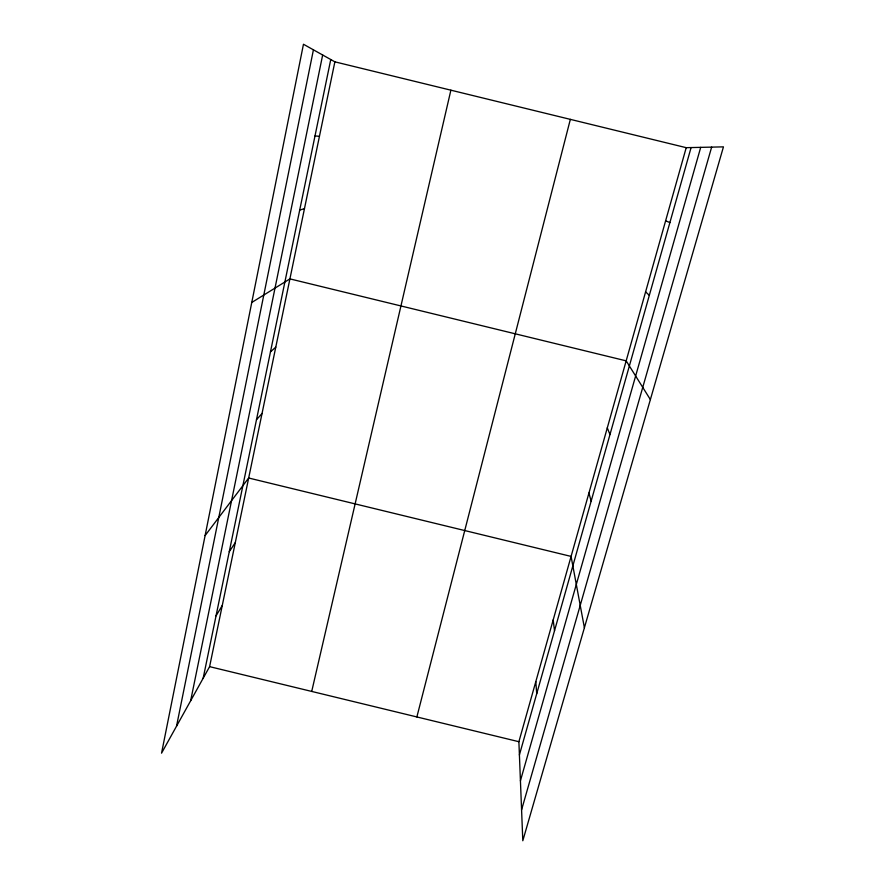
<?xml version="1.0" encoding="UTF-8"?>
<svg xmlns="http://www.w3.org/2000/svg" width="885" height="885" viewBox="0 0 885 885"><rect width="100%" height="100%" fill="white"/><g stroke="black" fill="none" stroke-linecap="round" stroke-linejoin="round"><path stroke-width="1.33" d="M176.535 726.176L313.423 49.825M190.64 700.798L322.66 54.992M203.174 678.209L330.758 59.527M209.601 666.648L334.873 61.839L303.466 44.25L161.546 753.168L209.601 666.648L518.887 741.707L522.803 840.75L723.454 146.866L686.218 147.673L334.873 61.839M311.719 691.428L450.885 90.181M416.868 716.95L570.349 119.364M518.887 741.707L686.218 147.673M519.406 754.949L691.096 147.563M520.424 780.791L700.71 147.352M521.575 809.852L711.651 147.12M216.04 615.838L222.268 605.506M229.27 551.676L235.288 542.649M205.11 535.569L248.674 478.011L571.079 556.411L584.399 627.742M256.484 419.711L262.037 413.494M270.478 351.854L275.777 347.141M251.771 302.46L289.915 278.886L626.171 360.848L650.375 399.577M299.716 210.055L304.462 208.65M315.005 135.936L319.441 136.323M665.608 220.83L669.901 222.566M645.607 291.851L649.325 295.336M607.287 427.875L609.975 434.535M588.934 493.045L591.147 501.142M553.191 619.909L554.519 630.706M535.801 681.649L536.719 693.707"/></g></svg>
